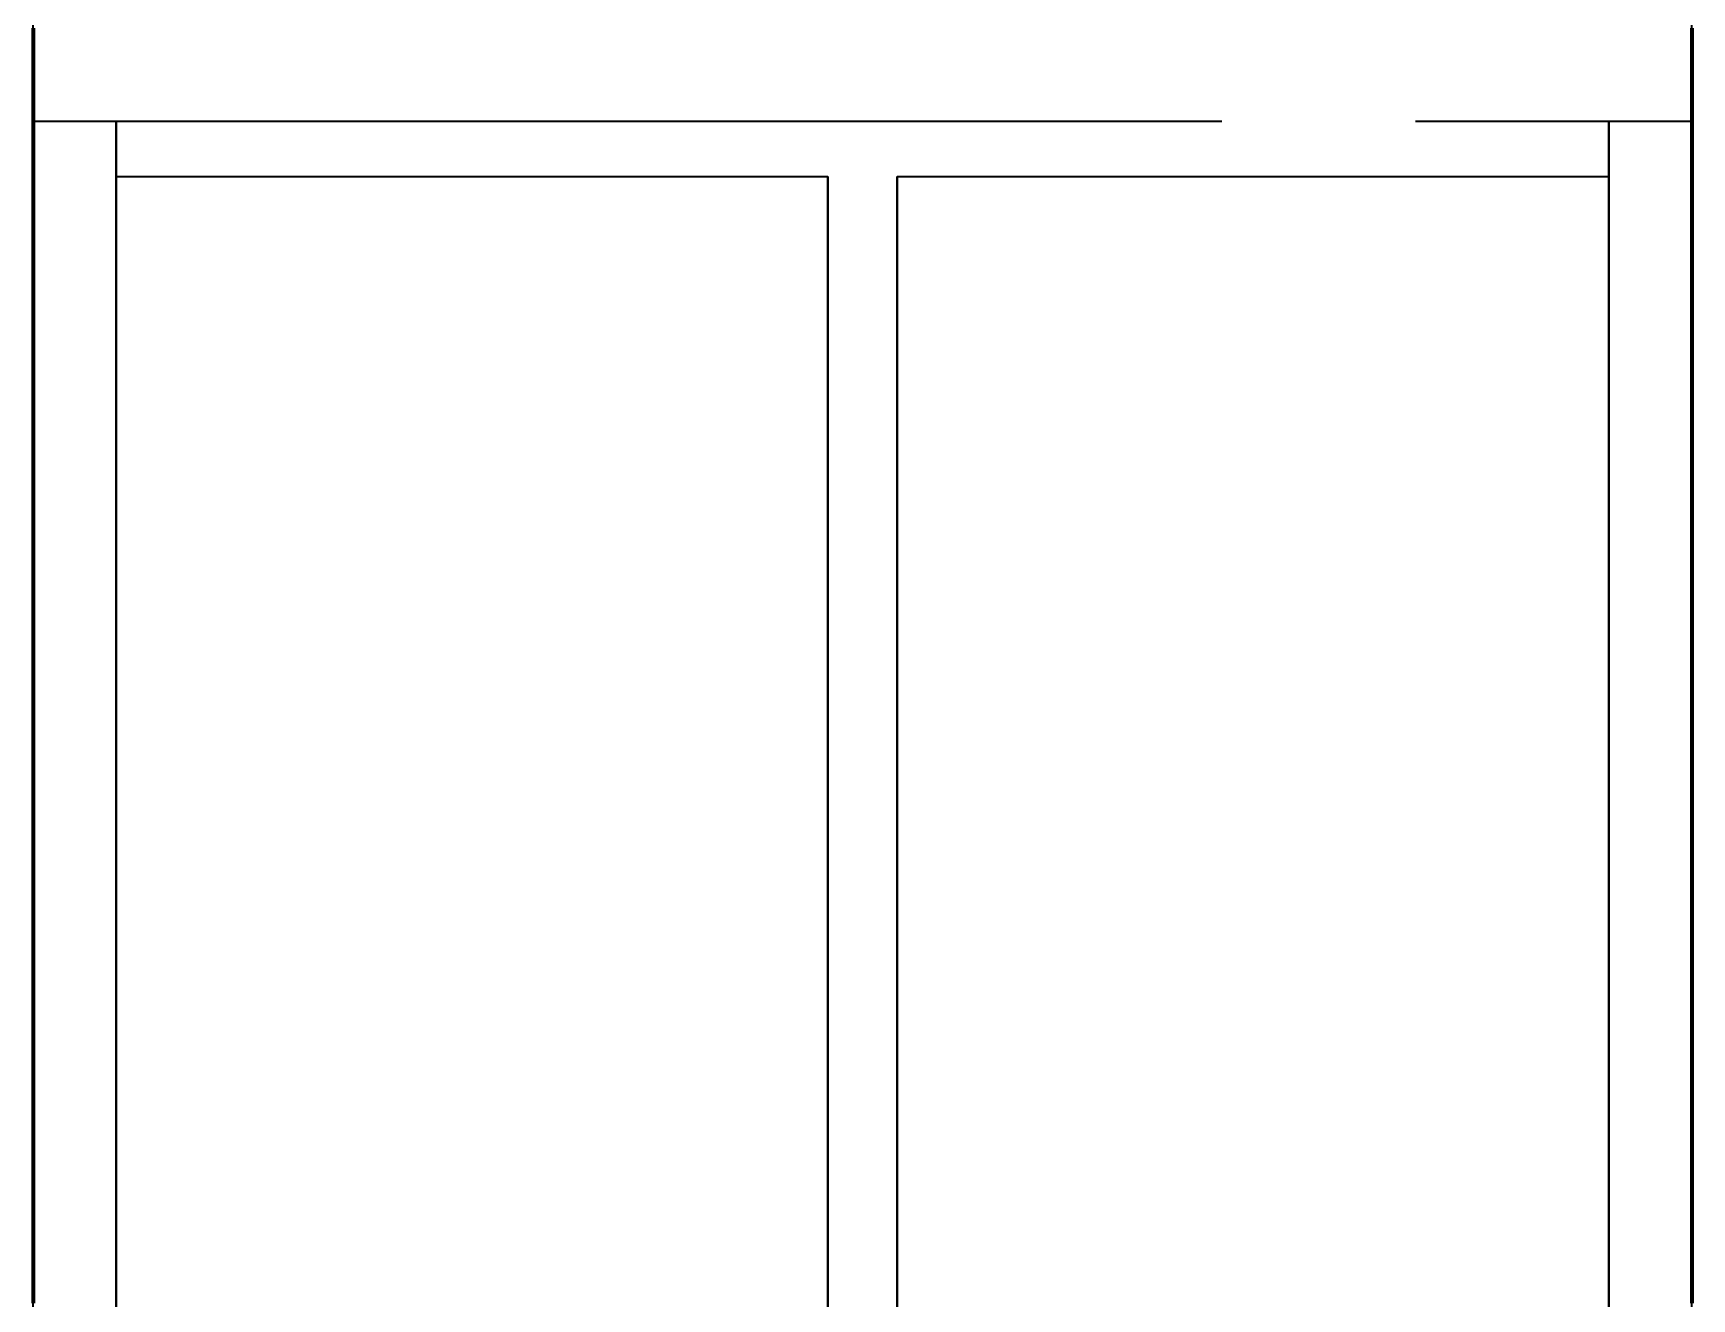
# Model space of a CAD drawing. Header units: millimetres. Extents: x 0 to 2382, y 0 to 420.
# Drawn here: x 181.6 to 187.6, y 120.14 to 124.72 of the extents above; entities that cross this region are included whole.
import ezdxf

# ---------------------------------------------------------------- set-up
doc = ezdxf.new("R2010")
doc.units = ezdxf.units.MM
doc.linetypes.add('IRAM-E-TRAZOS', pattern=[5, 4, -1])
doc.layers.add('01-VISIBLE', color=7, linetype='CONTINUOUS', lineweight=70)
doc.layers.add('02-OCULTA', color=4, linetype='IRAM-E-TRAZOS', lineweight=35)

msp = doc.modelspace()

# ---------------------------------------------------------------- linework, layer by layer
at = {"layer": '01-VISIBLE'}
for points in [[(181.6, 124.7368), (181.6, 124.6867), (181.6, 124.6366), (181.6, 124.5865), (181.6, 124.5363), (181.6, 124.4862), (181.6, 124.4361), (181.6, 124.386), (181.6, 124.3358), (181.6, 124.2857), (181.6, 124.2356), (181.6, 124.1855), (181.6, 124.1353), (181.6, 124.0852), (181.6, 124.0351), (181.6, 123.985), (181.6, 123.9348), (181.6, 123.8847), (181.6, 123.8346), (181.6, 123.7845), (181.6, 123.7343), (181.6, 123.6842), (181.6, 123.6341), (181.6, 123.584), (181.6, 123.5338), (181.6, 123.4837), (181.6, 123.4336), (181.6, 123.3835), (181.6, 123.3333), (181.6, 123.2832), (181.6, 123.2331), (181.6, 123.183), (181.6, 123.1328), (181.6, 123.0827), (181.6, 123.0326), (181.6, 122.9825), (181.6, 122.9323), (181.6, 122.8822), (181.6, 122.8321), (181.6, 122.782), (181.6, 122.7318), (181.6, 122.6817), (181.6, 122.6316), (181.6, 122.5815), (181.6, 122.5313), (181.6, 122.4812), (181.6, 122.4311), (181.6, 122.381), (181.6, 122.3308), (181.6, 122.2807), (181.6, 122.2306), (181.6, 122.1805), (181.6, 122.1303), (181.6, 122.0802), (181.6, 122.0301), (181.6, 121.9799), (181.6, 121.9298), (181.6, 121.8797), (181.6, 121.8296), (181.6, 121.7794), (181.6, 121.7293), (181.6, 121.6792), (181.6, 121.6291), (181.6, 121.5789), (181.6, 121.5288), (181.6, 121.4787), (181.6, 121.4286), (181.6, 121.3784), (181.6, 121.3283), (181.6, 121.2782), (181.6, 121.2281), (181.6, 121.1779), (181.6, 121.1278), (181.6, 121.0777), (181.6, 121.0276), (181.6, 120.9774), (181.6, 120.9273), (181.6, 120.8772), (181.6, 120.8271), (181.6, 120.7769), (181.6, 120.7268), (181.6, 120.6767), (181.6, 120.6266), (181.6, 120.5764), (181.6, 120.5263), (181.6, 120.4762), (181.6, 120.4261), (181.6, 120.3759), (181.6, 120.3258), (181.6, 120.2757), (181.6, 120.2256), (181.6, 120.1754), (181.6, 120.1253)], [(187.6, 124.7368), (187.6, 124.6867), (187.6, 124.6366), (187.6, 124.5865), (187.6, 124.5363), (187.6, 124.4862), (187.6, 124.4361), (187.6, 124.386), (187.6, 124.3358), (187.6, 124.2857), (187.6, 124.2356), (187.6, 124.1855), (187.6, 124.1353), (187.6, 124.0852), (187.6, 124.0351), (187.6, 123.985), (187.6, 123.9348), (187.6, 123.8847), (187.6, 123.8346), (187.6, 123.7845), (187.6, 123.7343), (187.6, 123.6842), (187.6, 123.6341), (187.6, 123.584), (187.6, 123.5338), (187.6, 123.4837), (187.6, 123.4336), (187.6, 123.3835), (187.6, 123.3333), (187.6, 123.2832), (187.6, 123.2331), (187.6, 123.183), (187.6, 123.1328), (187.6, 123.0827), (187.6, 123.0326), (187.6, 122.9825), (187.6, 122.9323), (187.6, 122.8822), (187.6, 122.8321), (187.6, 122.782), (187.6, 122.7318), (187.6, 122.6817), (187.6, 122.6316), (187.6, 122.5815), (187.6, 122.5313), (187.6, 122.4812), (187.6, 122.4311), (187.6, 122.381), (187.6, 122.3308), (187.6, 122.2807), (187.6, 122.2306), (187.6, 122.1805), (187.6, 122.1303), (187.6, 122.0802), (187.6, 122.0301), (187.6, 121.9799), (187.6, 121.9298), (187.6, 121.8797), (187.6, 121.8296), (187.6, 121.7794), (187.6, 121.7293), (187.6, 121.6792), (187.6, 121.6291), (187.6, 121.5789), (187.6, 121.5288), (187.6, 121.4787), (187.6, 121.4286), (187.6, 121.3784), (187.6, 121.3283), (187.6, 121.2782), (187.6, 121.2281), (187.6, 121.1779), (187.6, 121.1278), (187.6, 121.0777), (187.6, 121.0276), (187.6, 120.9774), (187.6, 120.9273), (187.6, 120.8772), (187.6, 120.8271), (187.6, 120.7769), (187.6, 120.7268), (187.6, 120.6767), (187.6, 120.6266), (187.6, 120.5764), (187.6, 120.5263), (187.6, 120.4762), (187.6, 120.4261), (187.6, 120.3759), (187.6, 120.3258), (187.6, 120.2757), (187.6, 120.2256), (187.6, 120.1754), (187.6, 120.1253)]]:
    msp.add_lwpolyline(points, dxfattribs=at)
at = {"layer": '02-OCULTA'}
for p, q in [((181.6, 124.4), (187.6, 124.4)), ((181.9, 124.4), (187.3, 124.4)), ((181.9, 124.2), (184.475, 124.2)), ((184.725, 124.2), (187.3, 124.2))]:
    msp.add_line(p, q, dxfattribs=at)
for points in [[(181.6, 120.1), (181.6, 120.2), (181.6, 120.3), (181.6, 120.4), (181.6, 120.5), (181.6, 120.6), (181.6, 120.7), (181.6, 120.8), (181.6, 120.9), (181.6, 121), (181.6, 121.1), (181.6, 121.2), (181.6, 121.3), (181.6, 121.4), (181.6, 121.5), (181.6, 121.6), (181.6, 121.7), (181.6, 121.8), (181.6, 121.9), (181.6, 122), (181.6, 122.1), (181.6, 122.2), (181.6, 122.3), (181.6, 122.4), (181.6, 122.5), (181.6, 122.6), (181.6, 122.7), (181.6, 122.8), (181.6, 122.9), (181.6, 123), (181.6, 123.1), (181.6, 123.2), (181.6, 123.3), (181.6, 123.4), (181.6, 123.5), (181.6, 123.6), (181.6, 123.7), (181.6, 123.8), (181.6, 123.9), (181.6, 124), (181.6, 124.1), (181.6, 124.2), (181.6, 124.3), (181.6, 124.4), (181.6, 124.5), (181.6, 124.6), (181.6, 124.7), (181.6, 124.8)], [(187.6, 120.1), (187.6, 120.2), (187.6, 120.3), (187.6, 120.4), (187.6, 120.5), (187.6, 120.6), (187.6, 120.7), (187.6, 120.8), (187.6, 120.9), (187.6, 121), (187.6, 121.1), (187.6, 121.2), (187.6, 121.3), (187.6, 121.4), (187.6, 121.5), (187.6, 121.6), (187.6, 121.7), (187.6, 121.8), (187.6, 121.9), (187.6, 122), (187.6, 122.1), (187.6, 122.2), (187.6, 122.3), (187.6, 122.4), (187.6, 122.5), (187.6, 122.6), (187.6, 122.7), (187.6, 122.8), (187.6, 122.9), (187.6, 123), (187.6, 123.1), (187.6, 123.2), (187.6, 123.3), (187.6, 123.4), (187.6, 123.5), (187.6, 123.6), (187.6, 123.7), (187.6, 123.8), (187.6, 123.9), (187.6, 124), (187.6, 124.1), (187.6, 124.2), (187.6, 124.3), (187.6, 124.4), (187.6, 124.5), (187.6, 124.6), (187.6, 124.7), (187.6, 124.8)], [(181.6, 120.08), (181.6, 120.152), (181.6, 120.224), (181.6, 120.296), (181.6, 120.368), (181.6, 120.44), (181.6, 120.512), (181.6, 120.584), (181.6, 120.656), (181.6, 120.728), (181.6, 120.8), (181.6, 120.872), (181.6, 120.944), (181.6, 121.016), (181.6, 121.088), (181.6, 121.16), (181.6, 121.232), (181.6, 121.304), (181.6, 121.376), (181.6, 121.448), (181.6, 121.52), (181.6, 121.592), (181.6, 121.664), (181.6, 121.736), (181.6, 121.808), (181.6, 121.88), (181.6, 121.952), (181.6, 122.024), (181.6, 122.096), (181.6, 122.168), (181.6, 122.24), (181.6, 122.312), (181.6, 122.384), (181.6, 122.456), (181.6, 122.528), (181.6, 122.6), (181.6, 122.672), (181.6, 122.744), (181.6, 122.816), (181.6, 122.888), (181.6, 122.96), (181.6, 123.032), (181.6, 123.104), (181.6, 123.176), (181.6, 123.248), (181.6, 123.32), (181.6, 123.392), (181.6, 123.464), (181.6, 123.536), (181.6, 123.608), (181.6, 123.68), (181.6, 123.752), (181.6, 123.824), (181.6, 123.896), (181.6, 123.968), (181.6, 124.04), (181.6, 124.112), (181.6, 124.184), (181.6, 124.256), (181.6, 124.328), (181.6, 124.4)], [(181.6, 124.4), (181.6, 124.3498), (181.6, 124.2997), (181.6, 124.2495), (181.6, 124.1993), (181.6, 124.1491), (181.6, 124.099), (181.6, 124.0488), (181.6, 123.9986), (181.6, 123.9484), (181.6, 123.8983), (181.6, 123.8481), (181.6, 123.7979), (181.6, 123.7477), (181.6, 123.6976), (181.6, 123.6474), (181.6, 123.5972), (181.6, 123.547), (181.6, 123.4969), (181.6, 123.4467), (181.6, 123.3965), (181.6, 123.3463), (181.6, 123.2962), (181.6, 123.246), (181.6, 123.1958), (181.6, 123.1456), (181.6, 123.0955), (181.6, 123.0453), (181.6, 122.9951), (181.6, 122.9449), (181.6, 122.8948), (181.6, 122.8446), (181.6, 122.7944), (181.6, 122.7443), (181.6, 122.6941), (181.6, 122.6439), (181.6, 122.5937), (181.6, 122.5436), (181.6, 122.4934), (181.6, 122.4432), (181.6, 122.393), (181.6, 122.3429), (181.6, 122.2927), (181.6, 122.2425), (181.6, 122.1923), (181.6, 122.1422), (181.6, 122.092), (181.6, 122.0418), (181.6, 121.9916), (181.6, 121.9415), (181.6, 121.8913), (181.6, 121.8411), (181.6, 121.7909), (181.6, 121.7408), (181.6, 121.6906), (181.6, 121.6404), (181.6, 121.5902), (181.6, 121.5401), (181.6, 121.4899), (181.6, 121.4397), (181.6, 121.3895), (181.6, 121.3394), (181.6, 121.2892), (181.6, 121.239), (181.6, 121.1889), (181.6, 121.1387), (181.6, 121.0885), (181.6, 121.0383), (181.6, 120.9882), (181.6, 120.938), (181.6, 120.8878), (181.6, 120.8376), (181.6, 120.7875), (181.6, 120.7373), (181.6, 120.6871), (181.6, 120.6369), (181.6, 120.5868), (181.6, 120.5366), (181.6, 120.4864), (181.6, 120.4362), (181.6, 120.3861), (181.6, 120.3359), (181.6, 120.2857), (181.6, 120.2355), (181.6, 120.1854), (181.6, 120.1352)], [(181.9, 120.08), (181.9, 120.152), (181.9, 120.224), (181.9, 120.296), (181.9, 120.368), (181.9, 120.44), (181.9, 120.512), (181.9, 120.584), (181.9, 120.656), (181.9, 120.728), (181.9, 120.8), (181.9, 120.872), (181.9, 120.944), (181.9, 121.016), (181.9, 121.088), (181.9, 121.16), (181.9, 121.232), (181.9, 121.304), (181.9, 121.376), (181.9, 121.448), (181.9, 121.52), (181.9, 121.592), (181.9, 121.664), (181.9, 121.736), (181.9, 121.808), (181.9, 121.88), (181.9, 121.952), (181.9, 122.024), (181.9, 122.096), (181.9, 122.168), (181.9, 122.24), (181.9, 122.312), (181.9, 122.384), (181.9, 122.456), (181.9, 122.528), (181.9, 122.6), (181.9, 122.672), (181.9, 122.744), (181.9, 122.816), (181.9, 122.888), (181.9, 122.96), (181.9, 123.032), (181.9, 123.104), (181.9, 123.176), (181.9, 123.248), (181.9, 123.32), (181.9, 123.392), (181.9, 123.464), (181.9, 123.536), (181.9, 123.608), (181.9, 123.68), (181.9, 123.752), (181.9, 123.824), (181.9, 123.896), (181.9, 123.968), (181.9, 124.04), (181.9, 124.112), (181.9, 124.184), (181.9, 124.256), (181.9, 124.328), (181.9, 124.4)], [(181.9, 124.4), (181.9, 124.3498), (181.9, 124.2997), (181.9, 124.2495), (181.9, 124.1993), (181.9, 124.1491), (181.9, 124.099), (181.9, 124.0488), (181.9, 123.9986), (181.9, 123.9484), (181.9, 123.8983), (181.9, 123.8481), (181.9, 123.7979), (181.9, 123.7477), (181.9, 123.6976), (181.9, 123.6474), (181.9, 123.5972), (181.9, 123.547), (181.9, 123.4969), (181.9, 123.4467), (181.9, 123.3965), (181.9, 123.3463), (181.9, 123.2962), (181.9, 123.246), (181.9, 123.1958), (181.9, 123.1456), (181.9, 123.0955), (181.9, 123.0453), (181.9, 122.9951), (181.9, 122.9449), (181.9, 122.8948), (181.9, 122.8446), (181.9, 122.7944), (181.9, 122.7443), (181.9, 122.6941), (181.9, 122.6439), (181.9, 122.5937), (181.9, 122.5436), (181.9, 122.4934), (181.9, 122.4432), (181.9, 122.393), (181.9, 122.3429), (181.9, 122.2927), (181.9, 122.2425), (181.9, 122.1923), (181.9, 122.1422), (181.9, 122.092), (181.9, 122.0418), (181.9, 121.9916), (181.9, 121.9415), (181.9, 121.8913), (181.9, 121.8411), (181.9, 121.7909), (181.9, 121.7408), (181.9, 121.6906), (181.9, 121.6404), (181.9, 121.5902), (181.9, 121.5401), (181.9, 121.4899), (181.9, 121.4397), (181.9, 121.3895), (181.9, 121.3394), (181.9, 121.2892), (181.9, 121.239), (181.9, 121.1889), (181.9, 121.1387), (181.9, 121.0885), (181.9, 121.0383), (181.9, 120.9882), (181.9, 120.938), (181.9, 120.8878), (181.9, 120.8376), (181.9, 120.7875), (181.9, 120.7373), (181.9, 120.6871), (181.9, 120.6369), (181.9, 120.5868), (181.9, 120.5366), (181.9, 120.4864), (181.9, 120.4362), (181.9, 120.3861), (181.9, 120.3359), (181.9, 120.2857), (181.9, 120.2355), (181.9, 120.1854), (181.9, 120.1352)], [(187.3, 120.08), (187.3, 120.152), (187.3, 120.224), (187.3, 120.296), (187.3, 120.368), (187.3, 120.44), (187.3, 120.512), (187.3, 120.584), (187.3, 120.656), (187.3, 120.728), (187.3, 120.8), (187.3, 120.872), (187.3, 120.944), (187.3, 121.016), (187.3, 121.088), (187.3, 121.16), (187.3, 121.232), (187.3, 121.304), (187.3, 121.376), (187.3, 121.448), (187.3, 121.52), (187.3, 121.592), (187.3, 121.664), (187.3, 121.736), (187.3, 121.808), (187.3, 121.88), (187.3, 121.952), (187.3, 122.024), (187.3, 122.096), (187.3, 122.168), (187.3, 122.24), (187.3, 122.312), (187.3, 122.384), (187.3, 122.456), (187.3, 122.528), (187.3, 122.6), (187.3, 122.672), (187.3, 122.744), (187.3, 122.816), (187.3, 122.888), (187.3, 122.96), (187.3, 123.032), (187.3, 123.104), (187.3, 123.176), (187.3, 123.248), (187.3, 123.32), (187.3, 123.392), (187.3, 123.464), (187.3, 123.536), (187.3, 123.608), (187.3, 123.68), (187.3, 123.752), (187.3, 123.824), (187.3, 123.896), (187.3, 123.968), (187.3, 124.04), (187.3, 124.112), (187.3, 124.184), (187.3, 124.256), (187.3, 124.328), (187.3, 124.4)], [(187.3, 124.4), (187.3, 124.3498), (187.3, 124.2997), (187.3, 124.2495), (187.3, 124.1993), (187.3, 124.1491), (187.3, 124.099), (187.3, 124.0488), (187.3, 123.9986), (187.3, 123.9484), (187.3, 123.8983), (187.3, 123.8481), (187.3, 123.7979), (187.3, 123.7477), (187.3, 123.6976), (187.3, 123.6474), (187.3, 123.5972), (187.3, 123.547), (187.3, 123.4969), (187.3, 123.4467), (187.3, 123.3965), (187.3, 123.3463), (187.3, 123.2962), (187.3, 123.246), (187.3, 123.1958), (187.3, 123.1456), (187.3, 123.0955), (187.3, 123.0453), (187.3, 122.9951), (187.3, 122.9449), (187.3, 122.8948), (187.3, 122.8446), (187.3, 122.7944), (187.3, 122.7443), (187.3, 122.6941), (187.3, 122.6439), (187.3, 122.5937), (187.3, 122.5436), (187.3, 122.4934), (187.3, 122.4432), (187.3, 122.393), (187.3, 122.3429), (187.3, 122.2927), (187.3, 122.2425), (187.3, 122.1923), (187.3, 122.1422), (187.3, 122.092), (187.3, 122.0418), (187.3, 121.9916), (187.3, 121.9415), (187.3, 121.8913), (187.3, 121.8411), (187.3, 121.7909), (187.3, 121.7408), (187.3, 121.6906), (187.3, 121.6404), (187.3, 121.5902), (187.3, 121.5401), (187.3, 121.4899), (187.3, 121.4397), (187.3, 121.3895), (187.3, 121.3394), (187.3, 121.2892), (187.3, 121.239), (187.3, 121.1889), (187.3, 121.1387), (187.3, 121.0885), (187.3, 121.0383), (187.3, 120.9882), (187.3, 120.938), (187.3, 120.8878), (187.3, 120.8376), (187.3, 120.7875), (187.3, 120.7373), (187.3, 120.6871), (187.3, 120.6369), (187.3, 120.5868), (187.3, 120.5366), (187.3, 120.4864), (187.3, 120.4362), (187.3, 120.3861), (187.3, 120.3359), (187.3, 120.2857), (187.3, 120.2355), (187.3, 120.1854), (187.3, 120.1352)], [(187.6, 120.08), (187.6, 120.152), (187.6, 120.224), (187.6, 120.296), (187.6, 120.368), (187.6, 120.44), (187.6, 120.512), (187.6, 120.584), (187.6, 120.656), (187.6, 120.728), (187.6, 120.8), (187.6, 120.872), (187.6, 120.944), (187.6, 121.016), (187.6, 121.088), (187.6, 121.16), (187.6, 121.232), (187.6, 121.304), (187.6, 121.376), (187.6, 121.448), (187.6, 121.52), (187.6, 121.592), (187.6, 121.664), (187.6, 121.736), (187.6, 121.808), (187.6, 121.88), (187.6, 121.952), (187.6, 122.024), (187.6, 122.096), (187.6, 122.168), (187.6, 122.24), (187.6, 122.312), (187.6, 122.384), (187.6, 122.456), (187.6, 122.528), (187.6, 122.6), (187.6, 122.672), (187.6, 122.744), (187.6, 122.816), (187.6, 122.888), (187.6, 122.96), (187.6, 123.032), (187.6, 123.104), (187.6, 123.176), (187.6, 123.248), (187.6, 123.32), (187.6, 123.392), (187.6, 123.464), (187.6, 123.536), (187.6, 123.608), (187.6, 123.68), (187.6, 123.752), (187.6, 123.824), (187.6, 123.896), (187.6, 123.968), (187.6, 124.04), (187.6, 124.112), (187.6, 124.184), (187.6, 124.256), (187.6, 124.328), (187.6, 124.4)], [(187.6, 124.4), (187.6, 124.3498), (187.6, 124.2997), (187.6, 124.2495), (187.6, 124.1993), (187.6, 124.1491), (187.6, 124.099), (187.6, 124.0488), (187.6, 123.9986), (187.6, 123.9484), (187.6, 123.8983), (187.6, 123.8481), (187.6, 123.7979), (187.6, 123.7477), (187.6, 123.6976), (187.6, 123.6474), (187.6, 123.5972), (187.6, 123.547), (187.6, 123.4969), (187.6, 123.4467), (187.6, 123.3965), (187.6, 123.3463), (187.6, 123.2962), (187.6, 123.246), (187.6, 123.1958), (187.6, 123.1456), (187.6, 123.0955), (187.6, 123.0453), (187.6, 122.9951), (187.6, 122.9449), (187.6, 122.8948), (187.6, 122.8446), (187.6, 122.7944), (187.6, 122.7443), (187.6, 122.6941), (187.6, 122.6439), (187.6, 122.5937), (187.6, 122.5436), (187.6, 122.4934), (187.6, 122.4432), (187.6, 122.393), (187.6, 122.3429), (187.6, 122.2927), (187.6, 122.2425), (187.6, 122.1923), (187.6, 122.1422), (187.6, 122.092), (187.6, 122.0418), (187.6, 121.9916), (187.6, 121.9415), (187.6, 121.8913), (187.6, 121.8411), (187.6, 121.7909), (187.6, 121.7408), (187.6, 121.6906), (187.6, 121.6404), (187.6, 121.5902), (187.6, 121.5401), (187.6, 121.4899), (187.6, 121.4397), (187.6, 121.3895), (187.6, 121.3394), (187.6, 121.2892), (187.6, 121.239), (187.6, 121.1889), (187.6, 121.1387), (187.6, 121.0885), (187.6, 121.0383), (187.6, 120.9882), (187.6, 120.938), (187.6, 120.8878), (187.6, 120.8376), (187.6, 120.7875), (187.6, 120.7373), (187.6, 120.6871), (187.6, 120.6369), (187.6, 120.5868), (187.6, 120.5366), (187.6, 120.4864), (187.6, 120.4362), (187.6, 120.3861), (187.6, 120.3359), (187.6, 120.2857), (187.6, 120.2355), (187.6, 120.1854), (187.6, 120.1352)], [(181.9, 120.082), (181.9, 120.153), (181.9, 120.224), (181.9, 120.295), (181.9, 120.366), (181.9, 120.437), (181.9, 120.508), (181.9, 120.579), (181.9, 120.65), (181.9, 120.721), (181.9, 120.792), (181.9, 120.863), (181.9, 120.934), (181.9, 121.005), (181.9, 121.076), (181.9, 121.147), (181.9, 121.218), (181.9, 121.289), (181.9, 121.36), (181.9, 121.431), (181.9, 121.502), (181.9, 121.573), (181.9, 121.644), (181.9, 121.715), (181.9, 121.786), (181.9, 121.857), (181.9, 121.928), (181.9, 121.999), (181.9, 122.07), (181.9, 122.141), (181.9, 122.212), (181.9, 122.283), (181.9, 122.354), (181.9, 122.425), (181.9, 122.496), (181.9, 122.567), (181.9, 122.638), (181.9, 122.709), (181.9, 122.78), (181.9, 122.851), (181.9, 122.922), (181.9, 122.993), (181.9, 123.064), (181.9, 123.135), (181.9, 123.206), (181.9, 123.277), (181.9, 123.348), (181.9, 123.419), (181.9, 123.49), (181.9, 123.561), (181.9, 123.632), (181.9, 123.703), (181.9, 123.774), (181.9, 123.845), (181.9, 123.916), (181.9, 123.987), (181.9, 124.058), (181.9, 124.129), (181.9, 124.2)], [(181.9, 124.2), (181.9, 124.15), (181.9, 124.1), (181.9, 124.05), (181.9, 124), (181.9, 123.95), (181.9, 123.9), (181.9, 123.85), (181.9, 123.8), (181.9, 123.75), (181.9, 123.7), (181.9, 123.65), (181.9, 123.6), (181.9, 123.55), (181.9, 123.5), (181.9, 123.45), (181.9, 123.4), (181.9, 123.35), (181.9, 123.3), (181.9, 123.25), (181.9, 123.2), (181.9, 123.15), (181.9, 123.1), (181.9, 123.05), (181.9, 123), (181.9, 122.95), (181.9, 122.9), (181.9, 122.85), (181.9, 122.8), (181.9, 122.75), (181.9, 122.7), (181.9, 122.65), (181.9, 122.6), (181.9, 122.55), (181.9, 122.5), (181.9, 122.45), (181.9, 122.4), (181.9, 122.35), (181.9, 122.3), (181.9, 122.25), (181.9, 122.2), (181.9, 122.15), (181.9, 122.1), (181.9, 122.05), (181.9, 122), (181.9, 121.95), (181.9, 121.9), (181.9, 121.85), (181.9, 121.8), (181.9, 121.75), (181.9, 121.7), (181.9, 121.65), (181.9, 121.6), (181.9, 121.55), (181.9, 121.5), (181.9, 121.45), (181.9, 121.4), (181.9, 121.35), (181.9, 121.3), (181.9, 121.25), (181.9, 121.2), (181.9, 121.15), (181.9, 121.1), (181.9, 121.05), (181.9, 121), (181.9, 120.95), (181.9, 120.9), (181.9, 120.85), (181.9, 120.8), (181.9, 120.75), (181.9, 120.7), (181.9, 120.65), (181.9, 120.6), (181.9, 120.55), (181.9, 120.5), (181.9, 120.45), (181.9, 120.4), (181.9, 120.35), (181.9, 120.3), (181.9, 120.25), (181.9, 120.2), (181.9, 120.15), (181.9, 120.1)], [(184.475, 120.082), (184.475, 120.153), (184.475, 120.224), (184.475, 120.295), (184.475, 120.366), (184.475, 120.437), (184.475, 120.508), (184.475, 120.579), (184.475, 120.65), (184.475, 120.721), (184.475, 120.792), (184.475, 120.863), (184.475, 120.934), (184.475, 121.005), (184.475, 121.076), (184.475, 121.147), (184.475, 121.218), (184.475, 121.289), (184.475, 121.36), (184.475, 121.431), (184.475, 121.502), (184.475, 121.573), (184.475, 121.644), (184.475, 121.715), (184.475, 121.786), (184.475, 121.857), (184.475, 121.928), (184.475, 121.999), (184.475, 122.07), (184.475, 122.141), (184.475, 122.212), (184.475, 122.283), (184.475, 122.354), (184.475, 122.425), (184.475, 122.496), (184.475, 122.567), (184.475, 122.638), (184.475, 122.709), (184.475, 122.78), (184.475, 122.851), (184.475, 122.922), (184.475, 122.993), (184.475, 123.064), (184.475, 123.135), (184.475, 123.206), (184.475, 123.277), (184.475, 123.348), (184.475, 123.419), (184.475, 123.49), (184.475, 123.561), (184.475, 123.632), (184.475, 123.703), (184.475, 123.774), (184.475, 123.845), (184.475, 123.916), (184.475, 123.987), (184.475, 124.058), (184.475, 124.129), (184.475, 124.2)], [(184.475, 124.2), (184.475, 124.15), (184.475, 124.1), (184.475, 124.05), (184.475, 124), (184.475, 123.95), (184.475, 123.9), (184.475, 123.85), (184.475, 123.8), (184.475, 123.75), (184.475, 123.7), (184.475, 123.65), (184.475, 123.6), (184.475, 123.55), (184.475, 123.5), (184.475, 123.45), (184.475, 123.4), (184.475, 123.35), (184.475, 123.3), (184.475, 123.25), (184.475, 123.2), (184.475, 123.15), (184.475, 123.1), (184.475, 123.05), (184.475, 123), (184.475, 122.95), (184.475, 122.9), (184.475, 122.85), (184.475, 122.8), (184.475, 122.75), (184.475, 122.7), (184.475, 122.65), (184.475, 122.6), (184.475, 122.55), (184.475, 122.5), (184.475, 122.45), (184.475, 122.4), (184.475, 122.35), (184.475, 122.3), (184.475, 122.25), (184.475, 122.2), (184.475, 122.15), (184.475, 122.1), (184.475, 122.05), (184.475, 122), (184.475, 121.95), (184.475, 121.9), (184.475, 121.85), (184.475, 121.8), (184.475, 121.75), (184.475, 121.7), (184.475, 121.65), (184.475, 121.6), (184.475, 121.55), (184.475, 121.5), (184.475, 121.45), (184.475, 121.4), (184.475, 121.35), (184.475, 121.3), (184.475, 121.25), (184.475, 121.2), (184.475, 121.15), (184.475, 121.1), (184.475, 121.05), (184.475, 121), (184.475, 120.95), (184.475, 120.9), (184.475, 120.85), (184.475, 120.8), (184.475, 120.75), (184.475, 120.7), (184.475, 120.65), (184.475, 120.6), (184.475, 120.55), (184.475, 120.5), (184.475, 120.45), (184.475, 120.4), (184.475, 120.35), (184.475, 120.3), (184.475, 120.25), (184.475, 120.2), (184.475, 120.15), (184.475, 120.1)], [(184.725, 120.082), (184.725, 120.153), (184.725, 120.224), (184.725, 120.295), (184.725, 120.366), (184.725, 120.437), (184.725, 120.508), (184.725, 120.579), (184.725, 120.65), (184.725, 120.721), (184.725, 120.792), (184.725, 120.863), (184.725, 120.934), (184.725, 121.005), (184.725, 121.076), (184.725, 121.147), (184.725, 121.218), (184.725, 121.289), (184.725, 121.36), (184.725, 121.431), (184.725, 121.502), (184.725, 121.573), (184.725, 121.644), (184.725, 121.715), (184.725, 121.786), (184.725, 121.857), (184.725, 121.928), (184.725, 121.999), (184.725, 122.07), (184.725, 122.141), (184.725, 122.212), (184.725, 122.283), (184.725, 122.354), (184.725, 122.425), (184.725, 122.496), (184.725, 122.567), (184.725, 122.638), (184.725, 122.709), (184.725, 122.78), (184.725, 122.851), (184.725, 122.922), (184.725, 122.993), (184.725, 123.064), (184.725, 123.135), (184.725, 123.206), (184.725, 123.277), (184.725, 123.348), (184.725, 123.419), (184.725, 123.49), (184.725, 123.561), (184.725, 123.632), (184.725, 123.703), (184.725, 123.774), (184.725, 123.845), (184.725, 123.916), (184.725, 123.987), (184.725, 124.058), (184.725, 124.129), (184.725, 124.2)], [(184.725, 124.2), (184.725, 124.15), (184.725, 124.1), (184.725, 124.05), (184.725, 124), (184.725, 123.95), (184.725, 123.9), (184.725, 123.85), (184.725, 123.8), (184.725, 123.75), (184.725, 123.7), (184.725, 123.65), (184.725, 123.6), (184.725, 123.55), (184.725, 123.5), (184.725, 123.45), (184.725, 123.4), (184.725, 123.35), (184.725, 123.3), (184.725, 123.25), (184.725, 123.2), (184.725, 123.15), (184.725, 123.1), (184.725, 123.05), (184.725, 123), (184.725, 122.95), (184.725, 122.9), (184.725, 122.85), (184.725, 122.8), (184.725, 122.75), (184.725, 122.7), (184.725, 122.65), (184.725, 122.6), (184.725, 122.55), (184.725, 122.5), (184.725, 122.45), (184.725, 122.4), (184.725, 122.35), (184.725, 122.3), (184.725, 122.25), (184.725, 122.2), (184.725, 122.15), (184.725, 122.1), (184.725, 122.05), (184.725, 122), (184.725, 121.95), (184.725, 121.9), (184.725, 121.85), (184.725, 121.8), (184.725, 121.75), (184.725, 121.7), (184.725, 121.65), (184.725, 121.6), (184.725, 121.55), (184.725, 121.5), (184.725, 121.45), (184.725, 121.4), (184.725, 121.35), (184.725, 121.3), (184.725, 121.25), (184.725, 121.2), (184.725, 121.15), (184.725, 121.1), (184.725, 121.05), (184.725, 121), (184.725, 120.95), (184.725, 120.9), (184.725, 120.85), (184.725, 120.8), (184.725, 120.75), (184.725, 120.7), (184.725, 120.65), (184.725, 120.6), (184.725, 120.55), (184.725, 120.5), (184.725, 120.45), (184.725, 120.4), (184.725, 120.35), (184.725, 120.3), (184.725, 120.25), (184.725, 120.2), (184.725, 120.15), (184.725, 120.1)], [(187.3, 120.082), (187.3, 120.153), (187.3, 120.224), (187.3, 120.295), (187.3, 120.366), (187.3, 120.437), (187.3, 120.508), (187.3, 120.579), (187.3, 120.65), (187.3, 120.721), (187.3, 120.792), (187.3, 120.863), (187.3, 120.934), (187.3, 121.005), (187.3, 121.076), (187.3, 121.147), (187.3, 121.218), (187.3, 121.289), (187.3, 121.36), (187.3, 121.431), (187.3, 121.502), (187.3, 121.573), (187.3, 121.644), (187.3, 121.715), (187.3, 121.786), (187.3, 121.857), (187.3, 121.928), (187.3, 121.999), (187.3, 122.07), (187.3, 122.141), (187.3, 122.212), (187.3, 122.283), (187.3, 122.354), (187.3, 122.425), (187.3, 122.496), (187.3, 122.567), (187.3, 122.638), (187.3, 122.709), (187.3, 122.78), (187.3, 122.851), (187.3, 122.922), (187.3, 122.993), (187.3, 123.064), (187.3, 123.135), (187.3, 123.206), (187.3, 123.277), (187.3, 123.348), (187.3, 123.419), (187.3, 123.49), (187.3, 123.561), (187.3, 123.632), (187.3, 123.703), (187.3, 123.774), (187.3, 123.845), (187.3, 123.916), (187.3, 123.987), (187.3, 124.058), (187.3, 124.129), (187.3, 124.2)], [(187.3, 124.2), (187.3, 124.15), (187.3, 124.1), (187.3, 124.05), (187.3, 124), (187.3, 123.95), (187.3, 123.9), (187.3, 123.85), (187.3, 123.8), (187.3, 123.75), (187.3, 123.7), (187.3, 123.65), (187.3, 123.6), (187.3, 123.55), (187.3, 123.5), (187.3, 123.45), (187.3, 123.4), (187.3, 123.35), (187.3, 123.3), (187.3, 123.25), (187.3, 123.2), (187.3, 123.15), (187.3, 123.1), (187.3, 123.05), (187.3, 123), (187.3, 122.95), (187.3, 122.9), (187.3, 122.85), (187.3, 122.8), (187.3, 122.75), (187.3, 122.7), (187.3, 122.65), (187.3, 122.6), (187.3, 122.55), (187.3, 122.5), (187.3, 122.45), (187.3, 122.4), (187.3, 122.35), (187.3, 122.3), (187.3, 122.25), (187.3, 122.2), (187.3, 122.15), (187.3, 122.1), (187.3, 122.05), (187.3, 122), (187.3, 121.95), (187.3, 121.9), (187.3, 121.85), (187.3, 121.8), (187.3, 121.75), (187.3, 121.7), (187.3, 121.65), (187.3, 121.6), (187.3, 121.55), (187.3, 121.5), (187.3, 121.45), (187.3, 121.4), (187.3, 121.35), (187.3, 121.3), (187.3, 121.25), (187.3, 121.2), (187.3, 121.15), (187.3, 121.1), (187.3, 121.05), (187.3, 121), (187.3, 120.95), (187.3, 120.9), (187.3, 120.85), (187.3, 120.8), (187.3, 120.75), (187.3, 120.7), (187.3, 120.65), (187.3, 120.6), (187.3, 120.55), (187.3, 120.5), (187.3, 120.45), (187.3, 120.4), (187.3, 120.35), (187.3, 120.3), (187.3, 120.25), (187.3, 120.2), (187.3, 120.15), (187.3, 120.1)]]:
    msp.add_lwpolyline(points, dxfattribs=at)

doc.saveas('drawing.dxf')
